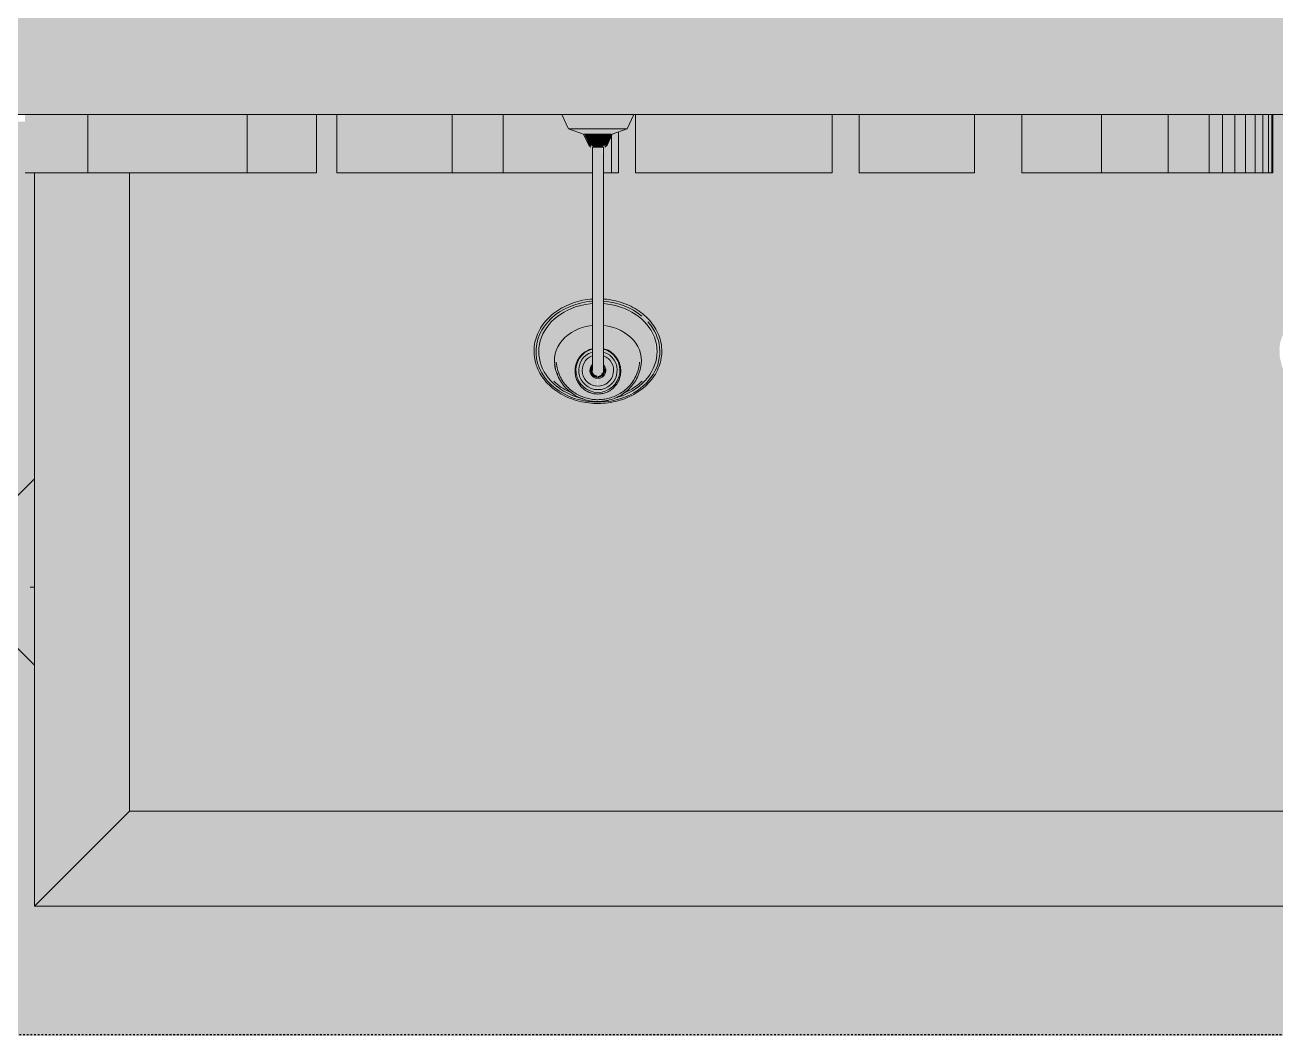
# Model space of a CAD drawing. Header units: inches. Extents: x 9391 to 11530, y 1186 to 2858.
# Drawn here: x 10826 to 10911.4, y 1339.7 to 1408.6 of the extents above; entities that cross this region are included whole.
import ezdxf

# ---------------------------------------------------------------- set-up
doc = ezdxf.new("R2010")
doc.units = ezdxf.units.IN
doc.header["$MEASUREMENT"] = 0
doc.linetypes.add('Aligning Line 1_8_', pattern=[0.25, 0.125, -0.125])
for name, color, linetype, lineweight in [('A-DETL-GENF-1', 254, 'Continuous', 9), ('A-GENM', 5, 'Continuous', 9), ('A-GENM-1', 5, 'Continuous', 5), ('C-BLDG-PADS-1', 91, 'Continuous', 9), ('E-LITE-EQPM', 33, 'Continuous', 9), ('G-ANNO-SYMB', 111, 'Aligning Line 1_8_', 30), ('Q-CASE', 31, 'Continuous', 9), ('S-BEAM', 12, 'Continuous', 9), ('S-BEAM-1', 12, 'Continuous', 5), ('S-FNDN', 32, 'Continuous', 13), ('S-FNDN-1', 32, 'Continuous', 5)]:
    doc.layers.add(name, color=color, linetype=linetype, lineweight=lineweight)

# ---------------------------------------------------------------- blocks, each defined once
blk = doc.blocks.new('jay 23630 - jay 23630-1522533-FLOOR PLAN - ROOF')
at = {"layer": 'A-DETL-GENF-1'}
for p, q in [((-6.355, 7.251), (0, 13.605)), ((6.355, 7.251), (0, 13.605)), ((-1.015, 7.251), (-1.015, 7.54)), ((-1.015, 7.54), (-1.015, 7.322)), ((-1.015, 7.322), (-1.015, 7.251))]:
    blk.add_line(p, q, dxfattribs=at)
blk = doc.blocks.new('Casework 23 - Casework 23-1543920-FLOOR PLAN - ROOF')
at = {"layer": 'Q-CASE'}
h = blk.add_hatch(color=256, dxfattribs=at)
h.paths.add_polyline_path([(-1351.869, 10830.033), (-1351.869, 10830.033), (-1354.998, 10833.162)], flags=0)
h.paths.add_polyline_path([(-1354.998, 11027.161), (-1463.707, 11027.161), (-1463.707, 10997.849), (-1402.523, 10997.849), (-1402.523, 10927.841), (-1398.523, 10927.841), (-1398.523, 10916.345), (-1389.891, 10916.345), (-1389.785, 10917.183), (-1389.572, 10917.864), (-1389.141, 10918.72), (-1388.441, 10919.507), (-1388.148, 10919.726), (-1387.801, 10919.943), (-1387.175, 10920.194), (-1386.805, 10920.284), (-1386.34, 10920.326), (-1385.767, 10920.261), (-1385.275, 10920.115), (-1384.695, 10919.81), (-1384.135, 10919.351), (-1383.745, 10918.901), (-1383.429, 10918.401), (-1383.189, 10917.887), (-1382.895, 10916.868), (-1382.809, 10915.97), (-1382.953, 10914.819), (-1383.249, 10913.88), (-1383.651, 10913.168), (-1384.104, 10912.621), (-1384.473, 10912.291), (-1385.011, 10911.953), (-1385.302, 10911.813), (-1386.021, 10911.645), (-1386.597, 10911.634), (-1387.008, 10911.693), (-1387.723, 10911.953), (-1388.196, 10912.253), (-1388.63, 10912.606), (-1388.808, 10912.817), (-1389.178, 10913.302), (-1389.474, 10913.86), (-1389.636, 10914.217), (-1389.844, 10914.972), (-1389.919, 10915.595), (-1398.523, 10915.595), (-1398.523, 10914.419), (-1401.4, 10914.404), (-1401.541, 10914.018), (-1402.523, 10913.571), (-1402.523, 10911.179), (-1398.523, 10911.179), (-1398.523, 10894.055), (-1402.523, 10894.055), (-1402.523, 10890.816), (-1398.523, 10890.816), (-1398.523, 10882.948), (-1402.523, 10882.948), (-1402.523, 10881.096), (-1398.523, 10881.096), (-1398.523, 10867.675), (-1402.523, 10867.675), (-1402.523, 10867.517), (-1401.53, 10867.042), (-1401.339, 10866.518), (-1398.523, 10866.518), (-1398.523, 10865.493), (-1389.891, 10865.493), (-1389.785, 10866.331), (-1389.572, 10867.012), (-1389.141, 10867.868), (-1388.441, 10868.655), (-1388.148, 10868.874), (-1387.801, 10869.091), (-1387.175, 10869.342), (-1386.805, 10869.432), (-1386.34, 10869.474), (-1385.767, 10869.41), (-1385.275, 10869.263), (-1384.695, 10868.958), (-1384.135, 10868.499), (-1383.745, 10868.049), (-1383.429, 10867.549), (-1383.189, 10867.035), (-1382.895, 10866.016), (-1382.809, 10865.118), (-1382.953, 10863.967), (-1383.249, 10863.028), (-1383.651, 10862.316), (-1384.104, 10861.769), (-1384.473, 10861.439), (-1385.011, 10861.101), (-1385.302, 10860.961), (-1386.021, 10860.793), (-1386.597, 10860.782), (-1387.008, 10860.842), (-1387.723, 10861.101), (-1388.196, 10861.401), (-1388.63, 10861.755), (-1388.808, 10861.965), (-1389.178, 10862.451), (-1389.474, 10863.008), (-1389.636, 10863.366), (-1389.85, 10864.201), (-1389.919, 10864.743), (-1398.523, 10864.743), (-1398.523, 10847.311), (-1402.523, 10847.311), (-1402.523, 10845.923), (-1398.523, 10845.923), (-1398.523, 10833.162), (-1354.998, 10833.18), (-1354.998, 11027.137)], flags=0)
blk = doc.blocks.new('265000 - LIGHTING - GOOSENECK LIGHTING - TYPE A - 265000 - Lighting - Gooseneck Lighting - Type A-V185-FLOOR PLAN - ROOF')
at = {"layer": 'E-LITE-EQPM'}
for points in [[(-19.714, 0), (-19.628, 0), (-19.402, 1.444), (-18.88, 2.593), (-18.192, 3.427), (-17.221, 4.022), (-16.183, 4.224), (-15.048, 3.973), (-14.217, 3.494), (-13.293, 2.234), (-12.887, 1.152), (-12.787, 0.375), (-12.632, 0.375), (-12.738, 1.213), (-12.909, 1.801), (-13.346, 2.667), (-13.662, 3.093), (-14.158, 3.599), (-14.929, 4.087), (-15.62, 4.308), (-16.183, 4.356), (-16.754, 4.291), (-17.248, 4.147), (-17.828, 3.84), (-18.367, 3.401), (-18.778, 2.93), (-19.099, 2.429), (-19.402, 1.758), (-19.628, 0.847), (-19.64, 0.731)], [(-19.628, 0), (-19.562, 0), (-19.416, 0.946), (-19.289, 1.38), (-19.209, 1.552), (-18.611, 2.689), (-17.828, 3.494), (-16.754, 3.973), (-15.516, 3.93), (-14.463, 3.417), (-13.61, 2.483), (-13.08, 1.305), (-12.928, 0.375), (-12.787, 0.375), (-12.938, 1.38), (-13.486, 2.593), (-14.158, 3.417), (-15.119, 4.017), (-16.183, 4.224), (-17.318, 3.973), (-18.221, 3.401), (-18.985, 2.446), (-19.479, 1.151), (-19.613, 0.117)], [(-19.353, 1.103), (-19.133, 1.552), (-18.778, 2.052), (-18.357, 2.422), (-18.044, 2.615), (-17.535, 2.809), (-17.221, 2.89), (-16.754, 2.957), (-15.807, 2.685), (-15.094, 2.1), (-14.554, 1.044), (-14.445, 0.375), (-12.95, 0.403), (-13.091, 1.38), (-13.734, 2.667), (-14.638, 3.539), (-15.612, 3.973), (-16.754, 3.973), (-17.903, 3.417), (-18.757, 2.483), (-19.306, 1.305), (-19.346, 1.133)], [(-19.562, 0), (-19.075, 0), (-18.927, 0.632), (-18.628, 1.076), (-18.167, 1.399), (-17.802, 1.534), (-17.221, 1.527), (-16.701, 1.326), (-16.305, 0.99), (-16.034, 0.523), (-15.989, 0.375), (-14.445, 0.375), (-14.612, 1.216), (-15.122, 2.124), (-15.915, 2.753), (-16.807, 2.97), (-17.697, 2.753), (-17.907, 2.679), (-18.309, 2.458), (-18.778, 2.052), (-18.985, 1.795), (-19.336, 1.146), (-19.481, 0.674), (-19.535, 0.224)], [(-1.355, 0.187), (-1.355, 0), (-0.982, 0), (-0.993, 1.924), (-1.355, 0.869), (-1.355, 0.204)], [(-0.982, 1.566), (-0.982, 0), (0, 0), (0, 2.399), (-0.982, 1.924), (-0.982, 1.759)], [(-18.966, 0), (-18.778, 0), (-18.566, 0.693), (-18.045, 1.157), (-17.428, 1.302), (-16.773, 1.098), (-16.317, 0.605), (-16.21, 0.375), (-16.068, 0.375), (-16.168, 0.75), (-16.775, 1.314), (-17.466, 1.499), (-18.27, 1.245), (-18.766, 0.745), (-18.95, 0.06)], [(-18.778, 0), (-18.526, 0.033), (-18.278, 0.669), (-17.786, 1.018), (-17.097, 0.99), (-16.592, 0.605), (-16.498, 0.375), (-16.264, 0.41), (-16.33, 0.656), (-16.868, 1.151), (-17.519, 1.298), (-18.18, 1.078), (-18.611, 0.623), (-18.752, 0.097)], [(-18.537, 0), (-17.995, 0.036), (-17.836, 0.39), (-17.443, 0.533), (-17.002, 0.375), (-16.518, 0.375), (-16.6, 0.629), (-17.136, 1.018), (-17.828, 0.996), (-18.352, 0.569), (-18.529, 0.025)], [(-2.108, 0.364), (-2.108, 0), (-1.355, 0), (-1.388, 0.917), (-2.108, 0.581), (-2.108, 0.434)], [(-18.01, 0), (-17.837, 0.033), (-17.77, 0.215), (-17.637, 0.332), (-17.466, 0.375), (-17.082, 0.384), (-17.466, 0.543), (-17.855, 0.374), (-18.007, 0.007)], [(-12.135, -0.375), (-8.916, -0.362), (-8.786, -0.265), (-8.706, -0.055), (-8.725, 0.144), (-8.786, 0.265), (-8.916, 0.362), (-8.992, 0.375), (-12.06, 0.362), (-11.929, 0.265), (-11.854, 0.097), (-11.854, -0.097), (-11.95, -0.286), (-12.06, -0.362)], [(-8.992, -0.375), (-6.66, -0.362), (-6.66, 0.375), (-8.916, 0.362), (-8.786, 0.265), (-8.71, 0.097), (-8.728, -0.151), (-8.786, -0.265), (-8.916, -0.362)], [(-6.66, 0.375), (-6.66, -0.375), (-2.25, -0.333), (-2.25, 0.375), (-6.356, 0.375)], [(-2.25, 0.265), (-2.25, 0), (-2.108, 0), (-2.121, 0.434), (-2.25, 0.301), (-2.25, 0.288)], [(-19.714, 0), (-19.602, -1.105), (-19.27, -2.11), (-18.757, -2.96), (-18.589, -3.181), (-18.051, -3.678), (-17.511, -4.017), (-16.989, -4.224), (-16.502, -4.326), (-16.163, -4.358), (-15.516, -4.273), (-15.1, -4.152), (-14.538, -3.873), (-13.902, -3.365), (-13.662, -3.089), (-13.301, -2.593), (-12.887, -1.752), (-12.679, -0.998), (-12.667, -0.375), (-12.787, -0.375), (-12.938, -1.38), (-13.486, -2.593), (-14.158, -3.417), (-15.119, -4.017), (-16.183, -4.224), (-17.318, -3.973), (-18.221, -3.401), (-19.022, -2.357), (-19.474, -1.195), (-19.628, 0)], [(-19.628, 0), (-19.428, -1.38), (-18.878, -2.595), (-18.208, -3.417), (-17.221, -4.022), (-16.183, -4.224), (-15.048, -3.973), (-14.158, -3.417), (-13.396, -2.483), (-12.893, -1.195), (-12.787, -0.375), (-12.946, -0.375), (-13.098, -1.394), (-13.662, -2.593), (-14.638, -3.539), (-15.612, -3.973), (-16.754, -3.973), (-17.903, -3.417), (-18.756, -2.483), (-19.376, -1.08), (-19.544, -0.431), (-19.562, 0), (-19.613, 0)], [(-19.562, 0), (-19.503, -0.666), (-19.264, -1.305), (-18.941, -1.852), (-18.5, -2.305), (-17.918, -2.691), (-17.718, -2.767), (-16.807, -2.97), (-15.88, -2.744), (-15.082, -2.078), (-14.55, -1.022), (-14.477, -0.375), (-16.013, -0.408), (-16.068, -0.605), (-16.338, -1.044), (-16.826, -1.399), (-17.348, -1.544), (-17.895, -1.499), (-18.362, -1.292), (-18.72, -0.974), (-18.991, -0.455), (-19.083, 0), (-19.544, 0)], [(-19.322, -1.193), (-19.197, -1.548), (-18.702, -2.595), (-17.728, -3.539), (-16.754, -3.973), (-15.516, -3.93), (-14.463, -3.417), (-13.61, -2.483), (-13.08, -1.305), (-12.946, -0.375), (-14.445, -0.375), (-14.584, -1.165), (-15.122, -2.124), (-15.88, -2.744), (-16.861, -2.96), (-17.746, -2.76), (-17.918, -2.691), (-18.359, -2.411), (-18.779, -2.043), (-19.109, -1.601), (-19.311, -1.214)], [(-18.966, 0), (-18.723, -0.792), (-18.212, -1.3), (-17.466, -1.499), (-16.66, -1.242), (-16.168, -0.75), (-16.104, -0.375), (-16.264, -0.41), (-16.338, -0.663), (-16.868, -1.151), (-17.467, -1.312), (-18.18, -1.078), (-18.611, -0.623), (-18.778, 0), (-18.95, 0)], [(-18.778, 0), (-18.603, -0.656), (-18.045, -1.157), (-17.428, -1.302), (-16.773, -1.098), (-16.312, -0.586), (-16.26, -0.375), (-16.518, -0.375), (-16.637, -0.656), (-17.136, -1.018), (-17.834, -0.992), (-18.346, -0.588), (-18.537, 0), (-18.717, 0)], [(-18.537, 0), (-18.333, -0.629), (-17.786, -1.018), (-17.097, -0.99), (-16.579, -0.563), (-16.518, -0.375), (-17.126, -0.402), (-17.466, -0.543), (-17.855, -0.375), (-18.01, 0), (-18.469, 0)], [(-18.01, 0), (-17.805, -0.403), (-17.443, -0.533), (-17.104, -0.375), (-17.637, -0.332), (-17.655, -0.279), (-17.676, -0.239), (-17.759, -0.229), (-17.829, -0.091), (-17.851, 0), (-17.97, 0)], [(-2.25, -0.132), (-2.223, -0.362), (-2.108, -0.403), (-2.108, 0), (-2.25, 0), (-2.25, -0.111)], [(-2.108, -0.003), (-2.108, -0.627), (-1.355, -0.931), (-1.355, 0), (-2.108, 0)], [(-1.355, -0.298), (-1.353, -0.937), (-0.982, -1.924), (-0.982, 0), (-1.355, -0.02), (-1.355, -0.288)], [(-0.982, -0.115), (-0.982, -1.952), (0, -2.399), (0, 0), (-0.982, 0)]]:
    blk.add_hatch(color=256, dxfattribs=at).paths.add_polyline_path(points, flags=0)
h = blk.add_hatch(color=256, dxfattribs=at)
h.paths.add_polyline_path([(-19.075, 0), (-18.966, 0), (-18.761, 0.754), (-18.212, 1.3), (-17.466, 1.499), (-16.66, 1.242), (-16.233, 0.873), (-16.406, 1.097), (-16.826, 1.399), (-17.369, 1.544), (-17.873, 1.507), (-18.355, 1.298), (-18.755, 0.917), (-18.981, 0.508), (-19.026, 0.267)], flags=0)
h.paths.add_polyline_path([(-16.168, 0.75), (-16.037, 0.375), (-16.013, 0.408), (-16.07, 0.605), (-16.113, 0.668)], flags=0)
h = blk.add_hatch(color=256, dxfattribs=at)
h.paths.add_polyline_path([(-17.841, 0), (-17.77, -0.215), (-17.752, -0.238), (-17.655, -0.279), (-17.637, -0.332), (-17.443, -0.375), (-12.056, -0.361), (-11.929, -0.265), (-11.854, -0.097), (-11.854, 0.097), (-11.929, 0.265), (-12.06, 0.362), (-12.135, 0.375), (-17.637, 0.332), (-17.752, 0.238), (-17.829, 0.091), (-17.841, 0.005)], flags=0)
h.paths.add_polyline_path([(-17.752, -0.238), (-17.732, -0.265), (-17.676, -0.238)], flags=0)
h = blk.add_hatch(color=256, dxfattribs=at)
h.paths.add_polyline_path([(-19.075, 0), (-18.971, -0.559), (-18.603, -1.096), (-18.167, -1.399), (-17.764, -1.535), (-17.221, -1.527), (-16.675, -1.306), (-16.277, -0.946), (-16.222, -0.803), (-16.773, -1.313), (-17.466, -1.499), (-18.27, -1.245), (-18.787, -0.666), (-18.995, 0), (-19.026, 0)], flags=0)
h.paths.add_polyline_path([(-16.168, -0.75), (-16.026, -0.477), (-16.042, -0.375), (-16.075, -0.401), (-16.143, -0.656)], flags=0)
for p, q in [((-0.982, 2.002), (-1.355, 0.978)), ((0, 2.46), (-0.982, 2.002)), ((-0.982, 1.952), (-0.982, 0)), ((-1.355, 0.978), (-2.108, 0.627)), ((-1.355, 0.931), (-1.355, 0)), ((-8.992, 0.375), (-12.135, 0.375)), ((-2.25, 0.375), (-6.66, 0.375)), ((-2.108, 0.627), (-2.25, 0.485)), ((-2.25, 0.377), (-2.25, 0)), ((-2.25, 0.375), (-2.25, 0.362)), ((-2.108, 0), (-2.108, 0.627)), ((-12.135, -0.375), (-8.992, -0.375)), ((-6.66, -0.375), (-2.25, -0.375)), ((-2.25, 0), (-2.25, -0.377)), ((-2.25, -0.362), (-2.25, -0.375)), ((-2.25, -0.485), (-2.108, -0.627)), ((-2.108, -0.627), (-2.108, 0)), ((-2.108, -0.627), (-1.355, -0.978)), ((-1.355, 0), (-1.355, -0.931)), ((-0.982, 0), (-0.982, -1.952)), ((-1.355, -0.978), (-0.982, -2.002)), ((-0.982, -2.002), (0, -2.46))]:
    blk.add_line(p, q, dxfattribs=at)
at = {"layer": 'E-LITE-EQPM', "flags": 128}
for points in [[(-12.595, 0.375), (-12.607, 0.52), (-12.626, 0.692), (-12.652, 0.863), (-12.683, 1.033), (-12.719, 1.201), (-12.761, 1.367), (-12.808, 1.531), (-12.861, 1.693), (-12.919, 1.852), (-12.982, 2.008), (-13.05, 2.161), (-13.123, 2.31), (-13.201, 2.456), (-13.284, 2.598), (-13.371, 2.735), (-13.462, 2.869), (-13.558, 2.998), (-13.659, 3.122), (-13.763, 3.241), (-13.871, 3.355), (-13.982, 3.464), (-14.098, 3.567), (-14.216, 3.664), (-14.338, 3.756), (-14.463, 3.842), (-14.59, 3.921), (-14.72, 3.994), (-14.852, 4.061), (-14.987, 4.122), (-15.123, 4.175), (-15.261, 4.222), (-15.401, 4.263), (-15.542, 4.296), (-15.684, 4.322), (-15.826, 4.342), (-15.969, 4.354), (-16.113, 4.36), (-16.256, 4.358), (-16.4, 4.349), (-16.543, 4.334), (-16.685, 4.311), (-16.826, 4.281), (-16.966, 4.245), (-17.105, 4.202), (-17.243, 4.151), (-17.378, 4.095), (-17.512, 4.031), (-17.643, 3.962), (-17.772, 3.885), (-17.898, 3.803), (-18.021, 3.715), (-18.142, 3.62), (-18.259, 3.52), (-18.372, 3.414), (-18.482, 3.303), (-18.589, 3.187), (-18.691, 3.065), (-18.789, 2.939), (-18.883, 2.808), (-18.973, 2.672), (-19.058, 2.533), (-19.138, 2.389), (-19.214, 2.242), (-19.285, 2.091), (-19.351, 1.936), (-19.411, 1.779), (-19.467, 1.619), (-19.517, 1.456), (-19.562, 1.291), (-19.601, 1.124), (-19.635, 0.955), (-19.664, 0.785), (-19.686, 0.613), (-19.704, 0.441), (-19.715, 0.267), (-19.721, 0.094), (-19.722, 0)], [(-17.06, 2.954), (-17.196, 2.933), (-17.33, 2.906), (-17.461, 2.872), (-17.59, 2.833), (-17.716, 2.788), (-17.839, 2.737), (-17.957, 2.681), (-18.072, 2.621), (-18.183, 2.556), (-18.29, 2.487), (-18.392, 2.415), (-18.49, 2.339), (-18.583, 2.26), (-18.672, 2.178), (-18.756, 2.094), (-18.835, 2.007), (-18.911, 1.919), (-18.981, 1.829), (-19.048, 1.737), (-19.11, 1.644), (-19.168, 1.549), (-19.222, 1.454), (-19.272, 1.358), (-19.318, 1.261), (-19.36, 1.163), (-19.398, 1.065), (-19.433, 0.966), (-19.464, 0.867), (-19.491, 0.767), (-19.515, 0.668), (-19.535, 0.568), (-19.552, 0.467), (-19.566, 0.367), (-19.577, 0.266), (-19.584, 0.166), (-19.587, 0.065), (-19.588, 0)], [(-16.904, 2.843), (-17.035, 2.83), (-17.165, 2.81), (-17.293, 2.785), (-17.419, 2.753), (-17.542, 2.716), (-17.663, 2.673), (-17.78, 2.625), (-17.894, 2.572), (-18.004, 2.515), (-18.11, 2.453), (-18.212, 2.387), (-18.31, 2.318), (-18.404, 2.246), (-18.493, 2.171), (-18.578, 2.092), (-18.659, 2.012), (-18.736, 1.929), (-18.808, 1.845), (-18.876, 1.759), (-18.94, 1.671), (-19, 1.582), (-19.055, 1.492), (-19.107, 1.4), (-19.155, 1.308), (-19.2, 1.215), (-19.24, 1.122), (-19.277, 1.028), (-19.311, 0.933), (-19.341, 0.838), (-19.367, 0.742), (-19.39, 0.647), (-19.41, 0.551), (-19.427, 0.455), (-19.44, 0.359), (-19.45, 0.262), (-19.457, 0.166), (-19.461, 0.069), (-19.462, 0)], [(-18.5, 2.865), (-18.601, 2.737), (-18.696, 2.606), (-18.786, 2.473), (-18.871, 2.337), (-18.949, 2.198), (-19.023, 2.058), (-19.091, 1.915), (-19.154, 1.771), (-19.211, 1.625), (-19.263, 1.478), (-19.31, 1.33), (-19.352, 1.18), (-19.388, 1.03)], [(-18.198, 3.015), (-18.306, 2.897), (-18.409, 2.777), (-18.507, 2.653), (-18.599, 2.526), (-18.686, 2.396), (-18.767, 2.264), (-18.843, 2.129), (-18.914, 1.992), (-18.98, 1.854), (-19.041, 1.714)], [(-12.135, 0.375), (-12.212, 0.375), (-12.293, 0.375), (-12.378, 0.375), (-12.466, 0.375), (-12.557, 0.375), (-12.651, 0.375), (-12.748, 0.375), (-12.847, 0.375), (-12.95, 0.375), (-13.054, 0.375), (-13.161, 0.375), (-13.27, 0.375), (-13.381, 0.375), (-13.494, 0.375), (-13.608, 0.375), (-13.724, 0.375), (-13.841, 0.375), (-13.959, 0.375), (-14.077, 0.375), (-14.197, 0.375), (-14.316, 0.375), (-14.436, 0.375), (-14.556, 0.375), (-14.676, 0.375), (-14.795, 0.375), (-14.914, 0.375), (-15.033, 0.375), (-15.15, 0.375), (-15.266, 0.375), (-15.381, 0.375), (-15.495, 0.375), (-15.607, 0.375), (-15.717, 0.375), (-15.825, 0.375), (-15.931, 0.375), (-16.034, 0.375), (-16.135, 0.375), (-16.234, 0.375), (-16.329, 0.375), (-16.422, 0.375), (-16.511, 0.375), (-16.597, 0.375), (-16.68, 0.375), (-16.759, 0.375), (-16.835, 0.375), (-16.907, 0.375), (-16.974, 0.375), (-17.038, 0.375), (-17.098, 0.375), (-17.153, 0.375), (-17.205, 0.375), (-17.251, 0.375), (-17.294, 0.375), (-17.332, 0.375), (-17.365, 0.375), (-17.394, 0.375), (-17.418, 0.375), (-17.437, 0.375), (-17.451, 0.375), (-17.461, 0.375), (-17.466, 0.375), (-17.466, 0.375)], [(-8.992, 0.375), (-8.914, 0.375), (-8.833, 0.375), (-8.749, 0.375), (-8.661, 0.375), (-8.57, 0.375), (-8.476, 0.375), (-8.379, 0.375), (-8.28, 0.375), (-8.177, 0.375), (-8.073, 0.375), (-7.966, 0.375), (-7.856, 0.375), (-7.745, 0.375), (-7.633, 0.375), (-7.519, 0.375), (-7.403, 0.375), (-7.286, 0.375), (-7.168, 0.375), (-7.05, 0.375), (-6.93, 0.375), (-6.811, 0.375), (-6.691, 0.375), (-6.66, 0.375)], [(-19.722, 0), (-19.719, -0.174), (-19.711, -0.347), (-19.696, -0.52), (-19.677, -0.692), (-19.651, -0.863), (-19.62, -1.033), (-19.584, -1.201), (-19.542, -1.367), (-19.495, -1.531), (-19.442, -1.693), (-19.384, -1.852), (-19.321, -2.008), (-19.253, -2.161), (-19.18, -2.31), (-19.102, -2.456), (-19.019, -2.598), (-18.932, -2.735), (-18.841, -2.869), (-18.745, -2.998), (-18.644, -3.122), (-18.54, -3.241), (-18.432, -3.355), (-18.321, -3.464), (-18.205, -3.567), (-18.087, -3.664), (-17.965, -3.756), (-17.84, -3.842), (-17.713, -3.921), (-17.583, -3.994), (-17.451, -4.061), (-17.316, -4.122), (-17.18, -4.175), (-17.042, -4.222), (-16.902, -4.263), (-16.761, -4.296), (-16.619, -4.322), (-16.477, -4.342), (-16.334, -4.354), (-16.19, -4.36), (-16.047, -4.358), (-15.903, -4.349), (-15.76, -4.334), (-15.618, -4.311), (-15.477, -4.281), (-15.337, -4.245), (-15.198, -4.202), (-15.06, -4.151), (-14.925, -4.095), (-14.791, -4.031), (-14.66, -3.962), (-14.531, -3.885), (-14.405, -3.803), (-14.282, -3.715), (-14.161, -3.62), (-14.044, -3.52), (-13.931, -3.414), (-13.821, -3.303), (-13.714, -3.187), (-13.612, -3.065), (-13.514, -2.939), (-13.42, -2.808), (-13.33, -2.672), (-13.245, -2.533), (-13.165, -2.389), (-13.089, -2.242), (-13.018, -2.091), (-12.952, -1.936), (-12.892, -1.779), (-12.836, -1.619), (-12.786, -1.456), (-12.741, -1.291), (-12.702, -1.124), (-12.668, -0.955), (-12.639, -0.785), (-12.617, -0.613), (-12.599, -0.441), (-12.595, -0.375)], [(-19.588, 0), (-19.586, -0.101), (-19.582, -0.201), (-19.573, -0.302), (-19.562, -0.402), (-19.547, -0.503), (-19.529, -0.603), (-19.507, -0.703), (-19.482, -0.803), (-19.453, -0.902), (-19.421, -1.001), (-19.385, -1.1), (-19.345, -1.198), (-19.302, -1.295), (-19.255, -1.392), (-19.203, -1.488), (-19.148, -1.583), (-19.088, -1.677), (-19.025, -1.769), (-18.957, -1.861), (-18.885, -1.95), (-18.808, -2.038), (-18.727, -2.124), (-18.641, -2.207), (-18.551, -2.288), (-18.456, -2.366), (-18.356, -2.441), (-18.253, -2.512), (-18.145, -2.579), (-18.032, -2.643), (-17.916, -2.701), (-17.796, -2.755), (-17.672, -2.804), (-17.545, -2.847), (-17.415, -2.885), (-17.283, -2.916), (-17.148, -2.941), (-17.06, -2.954)], [(-19.462, 0), (-19.46, -0.097), (-19.456, -0.193), (-19.448, -0.29), (-19.437, -0.386), (-19.422, -0.482), (-19.405, -0.578), (-19.384, -0.674), (-19.36, -0.77), (-19.332, -0.865), (-19.301, -0.96), (-19.267, -1.054), (-19.229, -1.148), (-19.187, -1.242), (-19.142, -1.334), (-19.093, -1.426), (-19.04, -1.517), (-18.983, -1.607), (-18.922, -1.696), (-18.857, -1.783), (-18.788, -1.869), (-18.714, -1.953), (-18.637, -2.035), (-18.555, -2.115), (-18.468, -2.192), (-18.378, -2.267), (-18.283, -2.338), (-18.184, -2.406), (-18.08, -2.471), (-17.973, -2.531), (-17.862, -2.588), (-17.747, -2.639), (-17.629, -2.686), (-17.507, -2.727), (-17.383, -2.763), (-17.257, -2.793), (-17.128, -2.817), (-16.998, -2.834), (-16.904, -2.843)], [(-17.466, -0.375), (-17.464, -0.375), (-17.457, -0.375), (-17.445, -0.375), (-17.428, -0.375), (-17.407, -0.375), (-17.381, -0.375), (-17.35, -0.375), (-17.314, -0.375), (-17.274, -0.375), (-17.23, -0.375), (-17.181, -0.375), (-17.127, -0.375), (-17.07, -0.375), (-17.008, -0.375), (-16.943, -0.375), (-16.873, -0.375), (-16.799, -0.375), (-16.722, -0.375), (-16.641, -0.375), (-16.557, -0.375), (-16.469, -0.375), (-16.378, -0.375), (-16.284, -0.375), (-16.187, -0.375), (-16.087, -0.375), (-15.985, -0.375), (-15.88, -0.375), (-15.774, -0.375), (-15.665, -0.375), (-15.554, -0.375), (-15.441, -0.375), (-15.327, -0.375), (-15.211, -0.375), (-15.094, -0.375), (-14.976, -0.375), (-14.858, -0.375), (-14.739, -0.375), (-14.619, -0.375), (-14.499, -0.375), (-14.379, -0.375), (-14.259, -0.375), (-14.14, -0.375), (-14.021, -0.375), (-13.902, -0.375), (-13.785, -0.375), (-13.669, -0.375), (-13.554, -0.375), (-13.44, -0.375), (-13.328, -0.375), (-13.218, -0.375), (-13.11, -0.375), (-13.004, -0.375), (-12.9, -0.375), (-12.799, -0.375), (-12.701, -0.375), (-12.605, -0.375), (-12.513, -0.375), (-12.423, -0.375), (-12.337, -0.375), (-12.254, -0.375), (-12.175, -0.375), (-12.135, -0.375)], [(-6.66, -0.375), (-6.78, -0.375), (-6.9, -0.375), (-7.019, -0.375), (-7.138, -0.375), (-7.256, -0.375), (-7.373, -0.375), (-7.489, -0.375), (-7.604, -0.375), (-7.717, -0.375), (-7.829, -0.375), (-7.938, -0.375), (-8.046, -0.375), (-8.151, -0.375), (-8.254, -0.375), (-8.354, -0.375), (-8.452, -0.375), (-8.547, -0.375), (-8.638, -0.375), (-8.727, -0.375), (-8.812, -0.375), (-8.894, -0.375), (-8.973, -0.375), (-8.992, -0.375)], [(-19.37, -1.105), (-19.341, -1.219), (-19.298, -1.368), (-19.25, -1.517), (-19.196, -1.663), (-19.138, -1.809), (-19.074, -1.953), (-19.004, -2.095), (-18.929, -2.235), (-18.849, -2.372), (-18.763, -2.508), (-18.672, -2.641), (-18.575, -2.771), (-18.5, -2.865)], [(-19.021, -1.759), (-18.959, -1.899), (-18.892, -2.037), (-18.819, -2.173), (-18.741, -2.307), (-18.658, -2.438), (-18.569, -2.567), (-18.476, -2.693), (-18.376, -2.816), (-18.272, -2.936), (-18.198, -3.015)]]:
    blk.add_lwpolyline(points, dxfattribs=at)
at = {"layer": 'E-LITE-EQPM'}
for radius, start, end in [(1.499, 15.00746, 180), (1.312, 17.15205, 180), (1.071, 21.44941, 180), (1.499, 180, 344.99254), (1.312, 180, 342.84795), (1.071, 180, 338.55059), (0.543, 45, 180), (0.543, 180, 315), (0.375, 225, 240)]:
    blk.add_arc((-17.466, 0), radius, start, end, dxfattribs=at)
for centre, major_axis, start_param, end_param in [((-16.183, 0), (0, 4.224), 4.802645, 7.853982), ((-16.183, 0), (0, 4.035), 4.805548, 7.15585), ((-16.807, 0), (0, 2.97), 0.342292, 0.392699), ((-16.807, 0), (0, 2.97), 4.841947, 6.506974), ((-16.183, 0), (0, 4.224), 1.570796, 3.769911), ((-16.183, 0), (0, 4.035), 2.268928, 4.617529), ((-16.807, 0), (0, 2.97), 2.936171, 4.582831), ((-16.183, 0), (0, 4.224), 3.923473, 4.622133)]:
    blk.add_ellipse(centre, major_axis=major_axis, ratio=0.81557, start_param=start_param, end_param=end_param, dxfattribs=at)
for points, knots in [([(-15.984, 0.381), (-16, 0.443), (-16.077, 0.686), (-16.263, 0.986), (-16.537, 1.24), (-16.77, 1.389), (-16.978, 1.476), (-17.149, 1.523), (-17.291, 1.55), (-17.444, 1.564), (-17.608, 1.561), (-17.77, 1.542), (-17.929, 1.507), (-18.082, 1.455), (-18.205, 1.4), (-18.3, 1.348), (-18.392, 1.29), (-18.501, 1.21), (-18.603, 1.119), (-18.679, 1.038), (-18.751, 0.953), (-18.834, 0.838), (-18.904, 0.713), (-18.952, 0.608), (-18.995, 0.499), (-19.054, 0.301), (-19.075, 0.121), (-19.075, 0)], [0.0739566, 0.0739566, 0.0739566, 0.0739566, 0.1111111, 0.2222222, 0.2777778, 0.3333333, 0.3888889, 0.4166667, 0.4444444, 0.4791667, 0.5138889, 0.5486111, 0.5833333, 0.6180556, 0.6527778, 0.6701389, 0.6875, 0.7222222, 0.7569444, 0.7743056, 0.7916667, 0.8263889, 0.8611111, 0.8784722, 0.8958333, 0.9305556, 1, 1, 1, 1]), ([(-19.075, 0), (-19.075, -0.097), (-19.062, -0.241), (-19.018, -0.426), (-18.973, -0.56), (-18.917, -0.687), (-18.851, -0.808), (-18.788, -0.903), (-18.734, -0.973), (-18.706, -1.006), (-18.692, -1.022)], [0, 0, 0, 0, 0.0555556, 0.0833333, 0.1111111, 0.1388889, 0.1666667, 0.1944444, 0.2083333, 0.2213816, 0.2213816, 0.2213816, 0.2213816]), ([(-18.689, -1.025), (-18.675, -1.042), (-18.645, -1.075), (-18.583, -1.137), (-18.501, -1.21), (-18.397, -1.287), (-18.286, -1.357), (-18.171, -1.416), (-18.052, -1.466), (-17.929, -1.506), (-17.802, -1.536), (-17.673, -1.555), (-17.543, -1.563), (-17.411, -1.561), (-17.28, -1.548), (-17.149, -1.523), (-16.978, -1.476), (-16.77, -1.389), (-16.537, -1.24), (-16.266, -0.986), (-16.062, -0.689), (-16.01, -0.441), (-16, -0.378)], [0.2222222, 0.2222222, 0.2222222, 0.2222222, 0.2361111, 0.25, 0.2777778, 0.3055556, 0.3333333, 0.3611111, 0.3888889, 0.4166667, 0.4444444, 0.4722222, 0.5, 0.5277778, 0.5555556, 0.5833333, 0.6111111, 0.6666667, 0.7222222, 0.7777778, 0.8888889, 0.9260434, 0.9260434, 0.9260434, 0.9260434])]:
    blk.add_open_spline(points, degree=3, knots=knots, dxfattribs=at)

msp = doc.modelspace()

# ---------------------------------------------------------------- hatches: boundary and pattern name
at = {"layer": 'A-GENM-1'}
for points in [[(10826.022, 1398.523), (10830.303, 1398.523), (10830.303, 1402.523), (10826.022, 1402.523), (10826.022, 1402.023)], [(10833.18, 1398.523), (10841.179, 1398.523), (10841.179, 1402.523), (10830.303, 1402.523), (10830.303, 1398.523), (10833.162, 1398.523)], [(10845.923, 1398.523), (10845.923, 1402.523), (10841.179, 1402.523), (10841.179, 1398.523)], [(10847.311, 1398.523), (10855.179, 1398.523), (10855.179, 1402.523), (10847.311, 1402.523), (10847.311, 1402.023)], [(10858.65, 1398.523), (10858.65, 1402.523), (10855.179, 1402.523), (10855.179, 1398.523)], [(10879.712, 1398.523), (10881.096, 1398.523), (10881.096, 1402.523), (10867.675, 1402.523), (10867.675, 1398.523), (10871.956, 1398.523)], [(10890.816, 1398.523), (10890.816, 1402.523), (10882.948, 1402.523), (10882.948, 1398.523)], [(10894.055, 1398.523), (10899.486, 1398.523), (10899.486, 1402.523), (10894.055, 1402.523), (10894.055, 1402.023)], [(10899.486, 1398.523), (10904.035, 1398.523), (10904.035, 1402.523), (10899.486, 1402.523), (10899.486, 1402.023)], [(10904.035, 1398.523), (10906.833, 1398.523), (10906.833, 1402.523), (10904.035, 1402.523), (10904.035, 1402.023)], [(10906.884, 1398.523), (10907.75, 1398.523), (10907.75, 1402.523), (10906.833, 1402.523), (10906.833, 1398.523)], [(10908.579, 1398.523), (10908.579, 1402.523), (10907.75, 1402.523), (10907.75, 1398.523)], [(10908.818, 1398.523), (10909.318, 1398.523), (10909.318, 1402.523), (10908.579, 1402.523), (10908.579, 1398.523)], [(10909.318, 1398.523), (10909.968, 1398.523), (10909.968, 1402.523), (10909.318, 1402.523), (10909.318, 1402.023)], [(10909.993, 1398.523), (10910.498, 1398.523), (10910.498, 1402.523), (10909.968, 1402.523), (10909.968, 1398.523)], [(10910.639, 1398.523), (10910.876, 1398.523), (10910.876, 1402.523), (10910.498, 1402.523), (10910.498, 1398.523)], [(10911.104, 1398.523), (10911.104, 1402.523), (10910.876, 1402.523), (10910.876, 1398.523), (10910.984, 1398.523)], [(10911.13, 1398.523), (10911.179, 1398.523), (10911.179, 1402.523), (10911.104, 1402.523), (10911.104, 1398.523)], [(10866.186, 1398.523), (10866.518, 1398.523), (10866.518, 1401.339), (10866.055, 1401.168), (10866.055, 1398.523)]]:
    msp.add_hatch(color=256, dxfattribs=at).paths.add_polyline_path(points, flags=0)
h = msp.add_hatch(color=256, dxfattribs=at)
h.paths.add_polyline_path([(10865.871, 1398.523), (10866.055, 1398.523), (10866.049, 1401.168), (10865.7, 1400.415), (10865.562, 1400.415), (10865.493, 1400.273), (10865.521, 1398.523), (10865.7, 1398.523)], flags=0)
h.paths.add_polyline_path([(10864.188, 1398.523), (10864.743, 1398.523), (10864.743, 1400.319), (10864.623, 1400.415), (10864.491, 1400.415), (10864.188, 1401.168), (10863.166, 1401.541), (10862.719, 1402.523), (10858.65, 1402.523), (10858.65, 1398.523), (10864.051, 1398.523)], flags=0)
at = {"layer": 'C-BLDG-PADS-1'}
h = msp.add_hatch(dxfattribs=at)
h.set_pattern_fill('FP_1', color=256, style=0, pattern_type=2)
h.set_pattern_definition([(0, (0, 0), (30.72, 7.68), [1.267, -21.773, 1.267, -21.773, -122.88]), (0, (0, 0), (30.72, 7.68), [-46.08, 1.267, -44.813, 1.267, -21.773, -53.76]), (0, (0, 0), (30.72, 7.68), [-115.2, 1.267, -14.093, 1.267, -37.133]), (120, (11.52, 3.84), (-22.011075, 22.7643004), [1.267, -21.773, 1.267, -21.773, -122.88]), (120, (11.52, 3.84), (-22.011075, 22.7643004), [-46.08, 1.267, -44.813, 1.267, -21.773, -53.76]), (120, (11.52, 3.84), (-22.011075, 22.7643004), [-115.2, 1.267, -14.093, 1.267, -37.133]), (240, (15.36, 19.2), (-8.708925, -30.4443004), [1.267, -21.773, 1.267, -21.773, -122.88]), (240, (15.36, 19.2), (-8.708925, -30.4443004), [-46.08, 1.267, -44.813, 1.267, -21.773, -53.76]), (240, (15.36, 19.2), (-8.708925, -30.4443004), [-115.2, 1.267, -14.093, 1.267, -37.133])])
h.paths.add_polyline_path([(10826.674, 1339.663), (11033.65, 1339.663), (11033.65, 1348.51), (10826.674, 1348.51)], flags=0)
h.paths.add_polyline_path([(9390.686, 1339.663), (10826.674, 1339.663), (10826.674, 1348.51), (10826.674, 1348.51), (10826.674, 1398.523), (10826.022, 1398.523), (10826.022, 1402.023), (10824.633, 1402.023), (10824.633, 1398.523), (10820.345, 1398.523), (10820.345, 1389.891), (10821.183, 1389.785), (10821.864, 1389.572), (10822.72, 1389.141), (10823.507, 1388.441), (10823.726, 1388.148), (10823.943, 1387.801), (10824.194, 1387.175), (10824.284, 1386.805), (10824.326, 1386.34), (10824.261, 1385.767), (10824.115, 1385.275), (10823.81, 1384.695), (10823.351, 1384.135), (10822.901, 1383.745), (10822.401, 1383.429), (10821.887, 1383.189), (10820.868, 1382.895), (10819.97, 1382.809), (10818.819, 1382.953), (10817.88, 1383.249), (10817.168, 1383.651), (10816.621, 1384.104), (10816.291, 1384.473), (10815.953, 1385.011), (10815.813, 1385.302), (10815.645, 1386.021), (10815.634, 1386.597), (10815.693, 1387.008), (10815.953, 1387.723), (10816.253, 1388.196), (10816.606, 1388.63), (10816.817, 1388.808), (10817.302, 1389.178), (10817.86, 1389.474), (10818.217, 1389.636), (10818.972, 1389.844), (10819.595, 1389.919), (10819.595, 1398.523), (10807.046, 1398.523), (10807.046, 1402.023), (10784.154, 1402.023), (10784.154, 1402.523), (10780.654, 1402.523), (10780.654, 1483.796), (9747.182, 1387.034), (9719.295, 1387.034), (9719.295, 2084.115), (9765.62, 2084.115), (9765.595, 2114.442), (9761.301, 2114.442), (9761.195, 2113.605), (9760.982, 2112.923), (9760.551, 2112.067), (9759.851, 2111.28), (9759.558, 2111.061), (9759.211, 2110.844), (9758.585, 2110.593), (9758.215, 2110.503), (9757.75, 2110.462), (9757.177, 2110.526), (9756.685, 2110.672), (9756.105, 2110.977), (9755.545, 2111.436), (9755.155, 2111.886), (9754.839, 2112.386), (9754.599, 2112.901), (9754.305, 2113.92), (9754.219, 2114.817), (9754.389, 2116.063), (9754.659, 2116.907), (9755.06, 2117.619), (9755.514, 2118.166), (9755.741, 2118.394), (9756.421, 2118.835), (9756.699, 2118.971), (9757.431, 2119.142), (9758.007, 2119.153), (9758.417, 2119.094), (9759.133, 2118.835), (9759.606, 2118.535), (9759.981, 2118.235), (9760.218, 2117.97), (9760.587, 2117.485), (9760.884, 2116.927), (9761.046, 2116.57), (9761.254, 2115.815), (9761.329, 2115.192), (9765.62, 2115.195), (9765.62, 2146.417), (9719.295, 2146.417), (9719.295, 2270.917), (9702.295, 2270.917), (9702.295, 2369.173), (9702.05, 2369.261), (9701.539, 2369.533), (9701.001, 2369.971), (9700.59, 2370.441), (9700.273, 2370.941), (9700.034, 2371.456), (9699.74, 2372.475), (9699.654, 2373.372), (9699.757, 2374.377), (9700.093, 2375.462), (9700.545, 2376.242), (9700.949, 2376.721), (9701.317, 2377.051), (9701.856, 2377.39), (9702.295, 2377.596), (9702.295, 2465.173), (9702.12, 2465.227), (9701.539, 2465.533), (9700.98, 2465.992), (9700.59, 2466.441), (9700.273, 2466.941), (9700.034, 2467.456), (9699.74, 2468.475), (9699.654, 2469.372), (9699.824, 2470.619), (9700.093, 2471.462), (9700.495, 2472.174), (9700.949, 2472.721), (9701.317, 2473.051), (9701.856, 2473.39), (9702.295, 2473.596), (9702.295, 2561.173), (9702.12, 2561.227), (9701.539, 2561.533), (9700.98, 2561.992), (9700.59, 2562.441), (9700.273, 2562.941), (9700.034, 2563.456), (9699.74, 2564.475), (9699.654, 2565.372), (9699.824, 2566.619), (9700.093, 2567.462), (9700.495, 2568.174), (9700.949, 2568.721), (9701.334, 2569.064), (9701.856, 2569.39), (9702.295, 2569.596), (9702.295, 2618.564), (9805.274, 2618.564), (9804.526, 2618.946), (9803.739, 2619.646), (9803.52, 2619.938), (9803.303, 2620.285), (9803.052, 2620.912), (9802.962, 2621.282), (9802.921, 2621.747), (9802.985, 2622.32), (9803.131, 2622.811), (9803.436, 2623.392), (9803.895, 2623.952), (9804.345, 2624.342), (9804.845, 2624.658), (9805.36, 2624.898), (9806.379, 2625.192), (9807.276, 2625.278), (9808.427, 2625.134), (9809.366, 2624.838), (9810.078, 2624.436), (9810.625, 2623.983), (9810.955, 2623.614), (9811.294, 2623.076), (9811.43, 2622.798), (9811.601, 2622.065), (9811.612, 2621.49), (9811.553, 2621.079), (9811.294, 2620.363), (9810.994, 2619.891), (9810.64, 2619.457), (9810.429, 2619.279), (9809.944, 2618.909), (9809.386, 2618.613), (9809.328, 2618.564), (9901.274, 2618.564), (9900.526, 2618.946), (9899.739, 2619.646), (9899.52, 2619.938), (9899.303, 2620.285), (9899.052, 2620.912), (9898.962, 2621.282), (9898.921, 2621.747), (9898.985, 2622.32), (9899.131, 2622.811), (9899.436, 2623.392), (9899.895, 2623.952), (9900.345, 2624.342), (9900.845, 2624.658), (9901.36, 2624.898), (9902.379, 2625.192), (9903.276, 2625.278), (9904.477, 2625.12), (9905.366, 2624.838), (9906.078, 2624.436), (9906.625, 2623.983), (9906.955, 2623.614), (9907.294, 2623.076), (9907.43, 2622.798), (9907.601, 2622.065), (9907.612, 2621.49), (9907.553, 2621.079), (9907.294, 2620.363), (9906.994, 2619.891), (9906.64, 2619.457), (9906.416, 2619.267), (9905.944, 2618.909), (9905.386, 2618.613), (9905.328, 2618.564), (9952.113, 2618.564), (9952.113, 2605.564), (9996.878, 2605.564), (9997.353, 2606.556), (9998.346, 2606.919), (9998.695, 2607.671), (9998.833, 2607.671), (9998.901, 2607.814), (9998.901, 2618.196), (9998.064, 2618.302), (9997.382, 2618.515), (9996.526, 2618.946), (9995.739, 2619.646), (9995.52, 2619.938), (9995.303, 2620.285), (9995.052, 2620.912), (9994.962, 2621.282), (9994.921, 2621.747), (9994.985, 2622.32), (9995.131, 2622.811), (9995.436, 2623.392), (9995.895, 2623.952), (9996.345, 2624.342), (9996.845, 2624.658), (9997.36, 2624.898), (9998.379, 2625.192), (9999.48, 2625.257), (10000.427, 2625.134), (10001.366, 2624.838), (10002.078, 2624.436), (10002.625, 2623.983), (10002.955, 2623.614), (10003.294, 2623.076), (10003.43, 2622.798), (10003.582, 2622.269), (10003.612, 2621.49), (10003.568, 2621.128), (10003.294, 2620.363), (10002.994, 2619.891), (10002.64, 2619.457), (10002.429, 2619.279), (10001.944, 2618.909), (10001.386, 2618.613), (10001.029, 2618.451), (10000.274, 2618.243), (9999.651, 2618.168), (9999.651, 2607.768), (9999.772, 2607.671), (9999.904, 2607.671), (10000.207, 2606.919), (10001.228, 2606.546), (10001.675, 2605.564), (10024.501, 2605.564), (10024.501, 2653.407), (9677.911, 2653.407), (9677.911, 1387.034), (9390.686, 1387.034)], flags=0)
h.paths.add_polyline_path([(11255.296, 1339.663), (11255.296, 1463.707), (11033.65, 1463.707), (11033.65, 1339.663), (11251.968, 1339.663)], flags=0)
h.paths.add_polyline_path([(10829.119, 1350.955), (10829.119, 1350.955), (10829.119, 1350.955)], flags=0)
h.paths.add_polyline_path([(11030.521, 1351.639), (11030.521, 1351.639), (11030.29, 1351.869)], flags=0)
h.paths.add_polyline_path([(9773.933, 2084.114), (9773.933, 2112.419), (9773.62, 2112.561), (9773.62, 2084.115), (9773.933, 2084.115)], flags=0)
h.paths.add_polyline_path([(9773.62, 2117.074), (9773.933, 2117.216), (9773.933, 2146.635), (9773.62, 2146.635), (9773.62, 2117.216)], flags=0)
at = {"layer": 'S-BEAM-1'}
for points in [[(10826.674, 1348.51), (10833.162, 1354.998), (10833.162, 1398.523), (10826.674, 1398.523), (10826.674, 1350.955)], [(10941.754, 1348.51), (11033.65, 1348.51), (11027.137, 1354.998), (10833.162, 1354.998), (10826.674, 1348.51), (10910.733, 1348.51)]]:
    msp.add_hatch(color=256, dxfattribs=at).paths.add_polyline_path(points, flags=0)
at = {"layer": 'S-FNDN-1'}
msp.add_hatch(color=256, dxfattribs=at).paths.add_polyline_path([(10871.956, 1402.523), (10997.849, 1402.523), (10997.849, 1410.523), (10780.654, 1410.523), (10780.654, 1402.523), (10864.201, 1402.523)], flags=0)

# ---------------------------------------------------------------- linework, layer by layer
at = {"layer": 'A-GENM'}
for p, q in [((10830.303, 1402.523), (10830.303, 1398.523)), ((10841.179, 1398.523), (10841.179, 1402.523)), ((10845.923, 1402.523), (10845.923, 1398.523)), ((10847.311, 1402.523), (10847.311, 1398.523)), ((10855.179, 1402.523), (10855.179, 1398.523)), ((10858.65, 1402.523), (10858.65, 1398.523)), ((10867.675, 1398.523), (10867.675, 1402.523)), ((10881.096, 1402.523), (10881.096, 1398.523)), ((10882.948, 1402.523), (10882.948, 1398.523)), ((10890.816, 1398.523), (10890.816, 1402.523)), ((10894.055, 1398.523), (10894.055, 1402.523)), ((10899.486, 1402.523), (10899.486, 1398.523)), ((10904.035, 1402.523), (10904.035, 1398.523)), ((10906.833, 1402.523), (10906.833, 1398.523)), ((10907.75, 1402.523), (10907.75, 1398.523)), ((10908.579, 1402.523), (10908.579, 1398.523)), ((10909.318, 1402.523), (10909.318, 1398.523)), ((10909.968, 1402.523), (10909.968, 1398.523)), ((10910.498, 1402.523), (10910.498, 1398.523)), ((10910.876, 1402.523), (10910.876, 1398.523)), ((10911.104, 1402.523), (10911.104, 1398.523)), ((10911.179, 1402.523), (10911.179, 1398.523)), ((10866.055, 1398.523), (10866.055, 1401.171)), ((10866.518, 1401.339), (10866.518, 1398.523)), ((10830.303, 1398.523), (10826.022, 1398.523)), ((10841.179, 1398.523), (10830.303, 1398.523)), ((10845.923, 1398.523), (10841.179, 1398.523)), ((10855.179, 1398.523), (10847.311, 1398.523)), ((10858.65, 1398.523), (10855.179, 1398.523)), ((10864.756, 1398.523), (10858.65, 1398.523)), ((10866.055, 1398.523), (10865.48, 1398.523)), ((10866.518, 1398.523), (10866.055, 1398.523)), ((10881.096, 1398.523), (10867.675, 1398.523)), ((10890.816, 1398.523), (10882.948, 1398.523)), ((10899.486, 1398.523), (10894.055, 1398.523)), ((10904.035, 1398.523), (10899.486, 1398.523)), ((10906.833, 1398.523), (10904.035, 1398.523)), ((10907.75, 1398.523), (10906.833, 1398.523)), ((10908.579, 1398.523), (10907.75, 1398.523)), ((10909.318, 1398.523), (10908.579, 1398.523)), ((10909.968, 1398.523), (10909.318, 1398.523)), ((10910.498, 1398.523), (10909.968, 1398.523)), ((10910.876, 1398.523), (10910.498, 1398.523)), ((10911.104, 1398.523), (10910.876, 1398.523)), ((10911.179, 1398.523), (10911.104, 1398.523))]:
    msp.add_line(p, q, dxfattribs=at)
at = {"layer": 'G-ANNO-SYMB'}
msp.add_line((11376.017, 1339.74), (9654.878, 1339.74), dxfattribs=at)
at = {"layer": 'S-BEAM'}
for p, q in [((10826.674, 1348.51), (10826.674, 1398.523)), ((10833.162, 1354.998), (10833.162, 1398.523)), ((10833.162, 1354.998), (10826.674, 1348.51)), ((10826.674, 1348.51), (10833.162, 1354.998)), ((10833.162, 1354.998), (11027.161, 1354.998)), ((10826.674, 1348.51), (11033.65, 1348.51))]:
    msp.add_line(p, q, dxfattribs=at)
at = {"layer": 'S-FNDN'}
msp.add_line((10997.849, 1402.523), (10780.654, 1402.523), dxfattribs=at)

# ---------------------------------------------------------------- block references
at = {"layer": 'A-DETL-GENF-1', "rotation": 90.00000000000031}
msp.add_blockref('jay 23630 - jay 23630-1522533-FLOOR PLAN - ROOF', (10833.924, 1371.298), dxfattribs=at)
at = {"layer": 'E-LITE-EQPM', "rotation": 90.00000000000105}
msp.add_blockref('265000 - LIGHTING - GOOSENECK LIGHTING - TYPE A - 265000 - Lighting - Gooseneck Lighting - Type A-V185-FLOOR PLAN - ROOF', (10865.118, 1402.523), dxfattribs=at)
at = {"layer": 'Q-CASE', "rotation": 270.0000000000005}
msp.add_blockref('Casework 23 - Casework 23-1543920-FLOOR PLAN - ROOF', (0, 0), dxfattribs=at)

doc.saveas('drawing.dxf')
